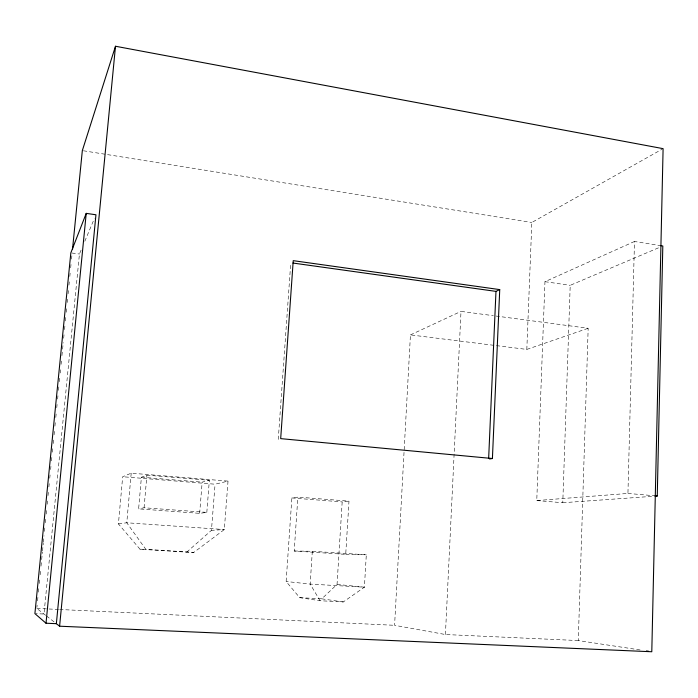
<?xml version="1.0" encoding="UTF-8"?>
<svg xmlns="http://www.w3.org/2000/svg" width="698" height="698" viewBox="0 0 698 698"><rect width="100%" height="100%" fill="white"/><g stroke="black" fill="none" stroke-linecap="round" stroke-linejoin="round"><path stroke-width="0.52" stroke-dasharray="3.49 2.62" d="M634.482 241.482L544.964 281.687L536.762 500.562L627.938 493.434L634.482 241.482L660.718 245.661M640.075 649.96L578.284 640.555L588.17 328.278L494.411 315.828M536.762 500.562L562.78 502.735L570.205 285.325L659.828 247.267M578.284 640.555L445.42 634.526L394.579 625.303L410.441 334.9L526.816 349.419L531.832 222.47L662.158 149.18M445.42 634.526L461.003 311.387L493.338 315.679M294.207 551.01L312.32 551.28L366.302 554.814L364.4 587.184L343.285 601.955L320.077 600.734L299.721 597.663L286.136 581.495L291.869 497.953L297.863 497.098L348.983 501.147L345.719 554.36L294.207 551.01L297.863 497.098M299.721 597.663L321.752 598.832L337.047 584.409L342.177 501.923L348.983 501.147M312.32 551.28L310.165 584.095L320.077 600.734M278.266 439.435L290.769 262.745M228.028 481.105L224.311 529.555L193.878 552.362L186.698 552.162L140.019 549.213L118.416 523.919L122.674 476.734L131.198 473.183L228.028 481.105L215.071 484.203L122.674 476.734M206.817 512.384L209.356 480.285L146.903 475.181L141.397 477.231L138.623 508.877L199.654 513.344L206.817 512.384L144.067 507.769L138.623 508.877M186.698 552.162L211.45 530.34L215.071 484.203M199.654 513.344L202.15 482.152L209.356 480.285M144.067 507.769L146.903 475.181M131.198 473.183L126.774 522.776L145.812 549.317L193.878 552.362M45.632 615.313L36.802 608.42L37.125 605.166M37.561 600.821L37.989 596.485M38.425 592.148L38.852 587.803M39.289 583.467L39.716 579.122M40.152 574.786L40.58 570.449M41.016 566.104L41.548 560.686M41.662 559.595L42.412 552.005M42.526 550.923L43.276 543.323M43.389 542.241L44.035 535.732M44.463 531.387L44.899 527.051M45.326 522.715L45.763 518.37M46.19 514.033L46.626 509.697M47.159 504.27L47.481 501.016M48.022 495.589L48.345 492.334M48.886 486.907L49.209 483.653M49.75 478.235L50.073 474.98M50.614 469.553L50.937 466.299M51.478 460.872L51.905 456.536M52.341 452.191L52.769 447.854M53.205 443.518L53.633 439.173M54.069 434.837L54.496 430.492M54.933 426.155L55.36 421.819M55.796 417.474L56.224 413.137M56.765 407.711L57.088 404.456M57.629 399.038L57.951 395.783M58.492 390.356L58.92 386.011M59.356 381.675L59.784 377.339M60.22 372.994L60.543 369.739M61.084 364.321L61.407 361.067M61.939 355.64L62.48 350.213M62.593 349.131L63.239 342.622M63.666 338.277L64.103 333.941M64.53 329.604L64.966 325.259M65.394 320.923L65.83 316.578M66.258 312.242L66.694 307.905M67.226 302.478L67.549 299.224M68.09 293.797L68.413 290.543M68.954 285.124L69.277 281.861M69.817 276.443L70.14 273.188M70.681 267.762L71.004 264.507M71.545 259.08L71.868 255.826M81.09 250.102L79.441 254.028L43.983 614.022L35.912 613.655M84.807 241.272L94.291 218.701M410.441 334.9L461.003 311.387M526.816 349.419L588.17 328.278M118.416 523.919L126.774 522.776L224.311 529.555L211.45 530.34M562.78 502.735L654 496.234M140.019 549.213L145.812 549.317M345.719 554.36L366.302 554.814M36.802 608.42L58.553 609.441M59.644 609.494L394.579 625.303M291.869 497.953L342.177 501.923M141.397 477.231L202.15 482.152M627.938 493.434L655.082 495.816M337.047 584.409L364.4 587.184L310.165 584.095L286.136 581.495M71.911 253.016L79.441 254.028M544.964 281.687L570.205 285.325M321.752 598.832L343.285 601.955M83.411 150.768L531.832 222.47M46.461 615.95L54.706 622.389"/><path stroke-width="1.05" d="M655.082 496.156L657.254 495.999L662.812 245.993L660.718 245.661M488.67 458.045L495.973 291.38L499.733 289.6L492.413 458.516L489.568 458.979M59.6 626.211L115.493 46.251L663.1 148.648L651.792 651.749L59.6 626.211L56.355 623.68L46.007 623.227L34.9 613.603L70.838 252.877L86.22 213.37L95.949 214.775L56.355 623.68M46.007 623.227L86.22 213.37M72.513 249.317L82.329 150.594L115.493 46.251M655.082 495.816L657.254 495.999M492.413 458.516L280.683 438.632L293.23 260.659L499.733 289.6M292.933 263.041L495.973 291.38M646.461 650.937L648.59 651.26"/></g></svg>
